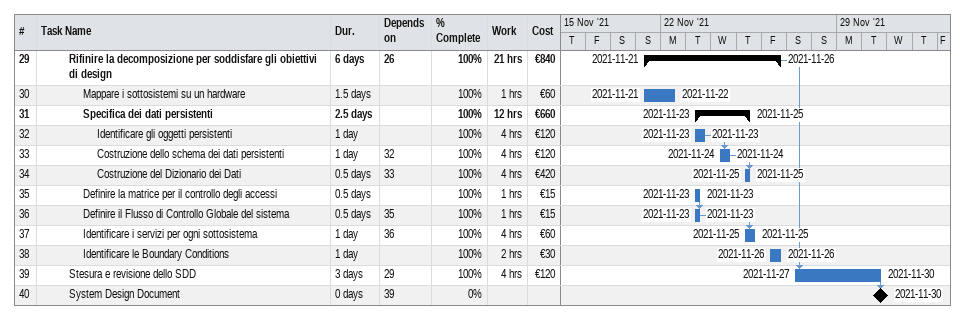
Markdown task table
| ID | Level | Task | Duration | Start | Finish | Predecessors | % complete | Work (h) | Cost (€) |
|---|---|---|---|---|---|---|---|---|---|
| 29 | 3 | **Rifinire la decomposizione per soddisfare gli obiettivi di design** | 6d | 2021-11-21 | 2021-11-26 | 26 | 100 | 21 | 840 |
| 30 | 4 | Mappare i sottosistemi su un hardware | 1.5d | 2021-11-21 | 2021-11-22 |  | 100 | 1 | 60 |
| 31 | 4 | **Specifica dei dati persistenti** | 2.5d | 2021-11-23 | 2021-11-25 |  | 100 | 12 | 660 |
| 32 | 5 | Identificare gli oggetti persistenti | 1d | 2021-11-23 | 2021-11-23 |  | 100 | 4 | 120 |
| 33 | 5 | Costruzione dello schema dei dati persistenti | 1d | 2021-11-24 | 2021-11-24 | 32 | 100 | 4 | 120 |
| 34 | 5 | Costruzione del Dizionario dei Dati | 0.5d | 2021-11-25 | 2021-11-25 | 33 | 100 | 4 | 420 |
| 35 | 4 | Definire la matrice per il controllo degli accessi | 0.5d | 2021-11-23 | 2021-11-23 |  | 100 | 1 | 15 |
| 36 | 4 | Definire il Flusso di Controllo Globale del sistema | 0.5d | 2021-11-23 | 2021-11-23 | 35 | 100 | 1 | 15 |
| 37 | 4 | Identificare i servizi per ogni sottosistema | 1d | 2021-11-25 | 2021-11-25 | 36 | 100 | 4 | 60 |
| 38 | 4 | Identificare le Boundary Conditions | 1d | 2021-11-26 | 2021-11-26 |  | 100 | 2 | 30 |
| 39 | 3 | Stesura e revisione dello SDD | 3d | 2021-11-27 | 2021-11-30 | 29 | 100 | 4 | 120 |
| 40 | 3 | System Design Document | 0d | 2021-11-30 | 2021-11-30 | 39 | 0 |  |  |
